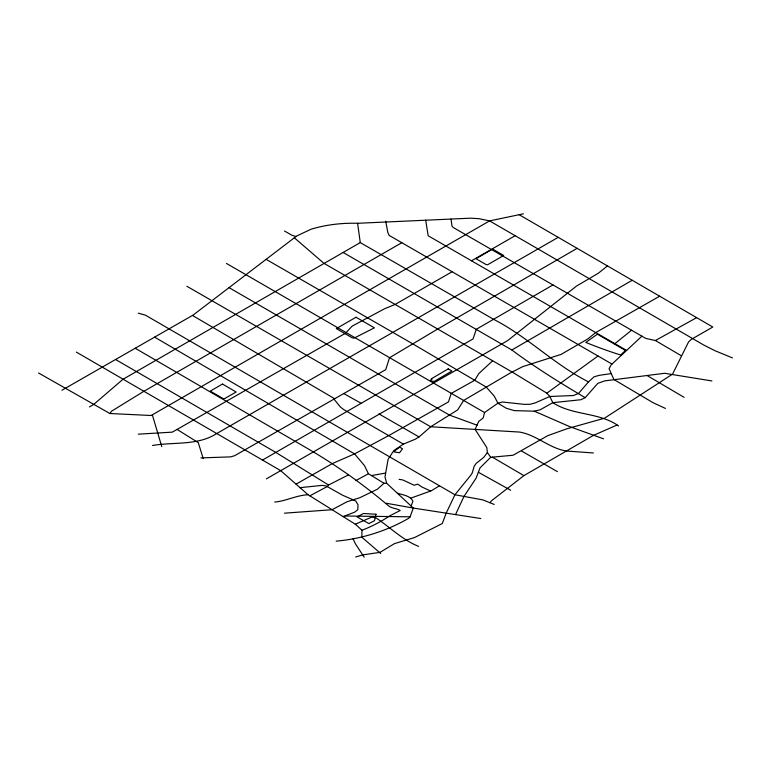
<?xml version="1.0" encoding="UTF-8"?>
<svg xmlns="http://www.w3.org/2000/svg" width="771" height="771" viewBox="0 0 771 771"><rect width="100%" height="100%" fill="white"/><g stroke="black" fill="none" stroke-linecap="round" stroke-linejoin="round"><path stroke-width="1.16" d="M76.358 352.106L280.644 470.599L308.111 494.751L355.306 524.213L361.985 530.236L361.85 537.214L380.72 553.501M611.249 373.569L599.057 375.381L594.046 376.826L588.514 381.886L578.558 393.403L573.393 395.533L549.839 396.477L535.219 402.905L530.111 404.283L524.386 404.37L502.413 402.009L497.883 403.194L484.545 412.543L483.224 417.892L478.637 421.554L475.129 429.408L486.819 447.594L487.378 452.529L490.703 457.29L513.072 455.247L547.882 435.605L567.013 428.753L604.445 418.229L672.563 374.108L688.522 342.006L691.202 339.433L712.799 327.029L519.162 214.704M455.526 514.604L463.988 496.418L476.054 478.232L480.063 467.843L490.703 457.29M411.088 505.969L412.938 501.256C410.249 495.522 402.867 495.03 397.537 493.209M266.12 259.345L412.784 343.876L486.299 387.119L494.356 396.246L497.883 403.194L506.239 408.235L514.353 410.635L534.284 411.174L540.114 409.825L552.836 402.674L580.977 399.715L585.199 397.663L597.804 383.36L604.647 380.884L664.679 373.289L711.922 380.951M38.55 372.981L109.867 413.507L111.544 411.213L143.898 391.282L401.787 242.711M487.378 452.529L483.725 457.415L476.227 463.332L474.281 466.05L472.093 473.269L470.676 475.37L454.948 494.751L446.178 513.158L442.303 523.538L414.451 537.589L394.54 543.594L380.064 552.335L362.688 554.918L355.653 556.99M348.222 475.013L328.542 485.017L327.444 486.443L309.855 495.84M489.903 502.711L491.58 500.707L523.904 475.62L593.352 435.432L616.973 425.072M641.906 336.175L611.278 364.741L609.061 368.644L613.889 379.515L653.047 402.684L665.44 408.428M492.621 360.789L478.81 373.578L474.782 380.248L451.208 393.422L448.481 401.903L388.661 435.625L354.554 453.888L332.436 463.516L296.045 484.14M480.825 518.526L413.295 508.06L386.666 483.272L383.987 483.253L377.405 489.219L359.874 497.68L347.056 501.738L332.099 509.718L284.48 513.178M386.666 483.272L384.989 476.97L388.102 459.285L393.788 450.621L403.368 444.125L415.183 439.248L419.048 436.945L430.69 426.758L457.675 409.893L463.622 400.457L510.007 373.164L522.738 366.63L561.066 354.409L587.83 338.922L595.704 332.571L659.668 296.209M614.872 343.654L631.584 330.229M607.452 265.918L598.267 273.281L576.4 286.147L507.617 340.628L266.352 478.868M294.339 237.796L323.887 263.287L512.175 372.046L546.851 393.181L597.988 356.009M439.499 485.788L431.355 490.761L410.692 498.182M577.142 248.329L437.224 329.304L389.509 357.754L385.731 369.656L234.538 455.748L230.548 456.885L200.865 457.897M452.008 271.816L395.031 304.487L384.758 308.67L352.222 326.075L345.418 333.274L172.319 432.145L138.26 434.169M343.028 252.396L511.848 349.986L632.201 280.278M89.417 406.915L93.696 404.447L122.965 379.293L360.269 242.595L493.864 319.464C527.672 336.802 554.503 364.722 588.514 381.886M552.961 284.942L476.305 329.284L473.047 338.932L262.574 460.017M471.515 260.8L515.163 235.704M558.204 237.352L215.986 433.986C197.203 445.754 173.504 441.841 152.504 445.484M61.94 390.232L193.136 315.06L296.71 235.984L311.021 229.228A90.159 52.052 0 0 1 357.599 223.291L470.464 218.183L478.984 218.665L489.604 220.891L703.884 345.109L715.025 350.728L732.45 357.898M451.025 218.993L452.018 226.173L453.203 227.484L645.819 338.43L655.389 340.522L696.637 317.652M355.874 480.574L368.451 473.731L383.987 483.253M355.306 524.213L371.603 517.177L375.882 517.765C390.116 527.345 402.395 539.845 418.586 546.388M361.985 530.236C371.622 526.574 381.231 521.553 389.615 515.944L400.226 510.469C396.284 508.089 391.282 508.648 387.803 505.227C364.616 485.557 339.365 467.477 313.151 451.777L135.204 348.251M343.085 516.58L354.641 512.185L357.811 509.708L358.014 504.754L355.73 500.977L342.844 495.339L326.017 485.913L322.095 485.383L300.064 487.667M523.432 213.808L489.604 220.891L151.135 415.511L109.867 413.507M371.449 475.572L385.519 473.086M336.146 541.165C361.666 538.871 386.493 531.103 408.688 518.295L410.037 516.994L413.295 508.06L386.358 503.251M274.698 502.066C286.118 501.092 296.556 495.213 308.111 494.751M410.105 516.811L345.215 516.011M593.391 452.972L566.165 450.987C549.386 448.259 536.337 434.854 519.558 432.059L430.69 426.758L186.881 286.272M399.041 479.321L402.693 479.919L414.094 485.21L417.737 484.178L421.853 486.964L430.623 491.031M138.25 313.161L145.391 315.137L454.948 494.751L482.945 499.907L494.24 504.456M295.977 236.543L291.872 235.213L284.499 231.011M603.548 438.834L569.836 426.681L534.284 411.174M477.018 425.178L449.406 415.068L229.045 287.641M618.573 425.939C599.202 412.061 572.574 415.675 552.836 402.674L549.839 396.477L546.851 393.181M478.367 472.257L510.653 490.25M343.741 393.557L361.223 403.339M521.543 451.016L557.404 471.64M378.937 413.911L419.048 436.945M611.991 364.076L389.162 235.396L387.803 232.399L385.712 221.258M226.443 263.431L484.545 412.543M626.611 350.439L428.165 235.753L425.688 220.159M192.461 315.445L334.662 398.732M403.368 444.125L343.635 409.526L340.416 407.03L333.988 399.118M115.573 359.498L275.459 452.201L328.542 485.017M684.079 397.335L647.004 375.458M492.322 457.136L523.904 475.62M655.389 340.522L681.612 355.913M154.605 337.139L354.554 453.888L364.442 465.559L368.451 473.731M177.099 429.418L198.292 442.679L203.216 458.629M585.199 397.663C560.064 382.859 535.267 367.439 511.848 349.986M364.182 557.192L355.306 543.651L352.964 538.572M152.321 414.827L161.775 446.621M357.599 223.291L360.269 242.595M376.007 514.238L374.494 520.695L368.885 523.596L357.175 516.965L363.411 513.486L376.007 514.238M394.897 450.707L394.145 451.951L399.532 452.77L402.491 448.741L399.677 447.209L394.897 450.707M624.924 350.959L620.636 355.007A363.498 209.866 0 0 1 585.787 342.42L597.38 334.228L624.732 350.024L624.924 350.959M448.221 368.885L431.259 378.84L431.991 379.265L430.324 380.228L432.194 381.308L434.401 381.298L451.922 371.024L448.221 368.885M222.501 384.064L210.242 391.138L223.147 398.597L224.631 398.597L236.138 392.005L222.501 384.064M492.63 249.081L475.958 258.699L486.299 264.675L487.773 264.675L503.704 255.471L492.63 249.081M356.019 317.238L336.301 328.591L352.482 337.977L354.361 337.997L374.378 327.839L356.019 317.238"/></g></svg>
